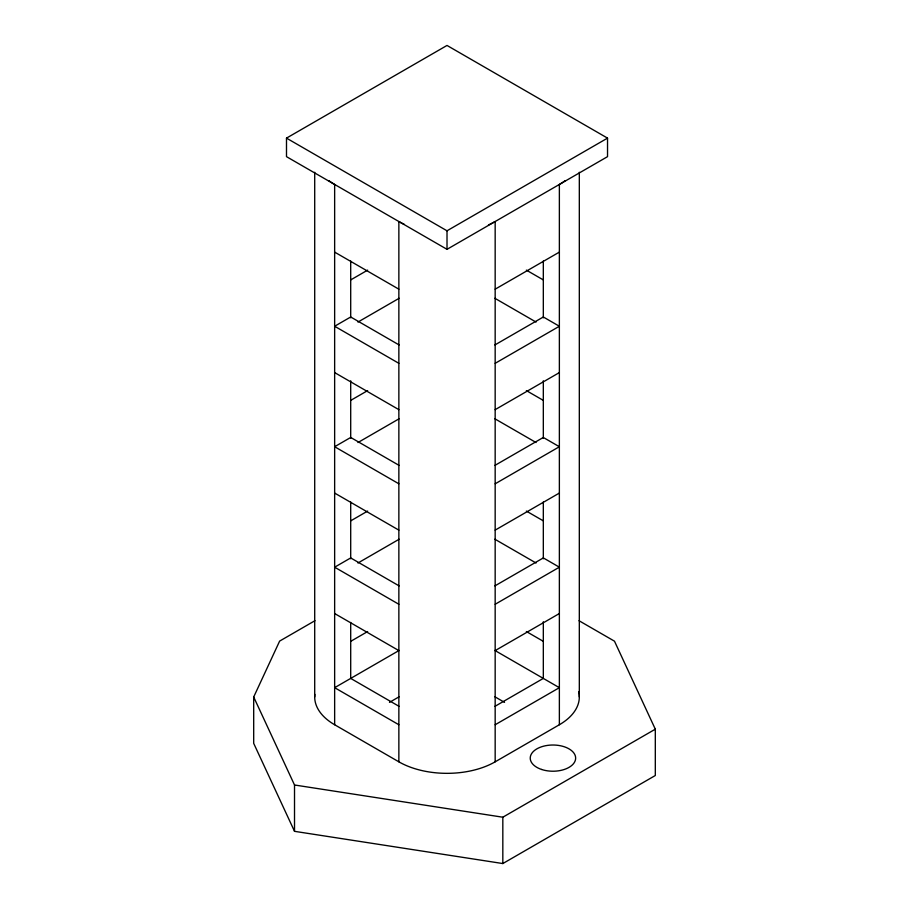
<?xml version="1.0" encoding="UTF-8"?>
<svg xmlns="http://www.w3.org/2000/svg" width="909" height="909" viewBox="0 0 909 909"><rect width="100%" height="100%" fill="white"/><g stroke="black" fill="none" stroke-linecap="round" stroke-linejoin="round"><path stroke-width="1.36" d="M579.033 620.722L614.484 641.186L655.309 729.177L655.309 775.513L502.825 863.55L294.516 831.326L253.691 743.346L253.691 697.01L279.631 641.095L314.946 620.699M286.494 138.123L447.012 45.45L607.53 138.123L607.53 156.655L447.012 249.327L286.494 156.655L286.494 138.123L447.012 230.795L607.53 138.123M350.704 279.915L367.656 270.121M357.964 322.059L399.153 298.277M495.166 289.176L559.365 252.111M350.704 400.392L367.656 390.597M494.86 344.966L543.321 316.98L559.365 326.251L495.166 363.316M357.964 442.535L399.153 418.754M495.166 409.652L559.365 372.588M350.704 520.868L367.656 511.074M494.86 465.442L543.321 437.456L559.365 446.728L495.166 483.793M357.964 563.012L399.153 539.23M495.166 530.129L559.365 493.064M350.704 641.345L367.656 631.55M494.86 585.919L543.321 557.933L559.365 567.205L495.166 604.269M399.153 650.435L334.648 687.681L398.858 724.746M389.461 702.373L399.153 696.771M495.166 650.605L559.365 613.541M494.86 706.395L543.321 678.409L543.321 621.756M495.166 724.746L559.365 687.681L494.86 650.435M314.844 694.374A68.095 39.314 0 0 0 334.648 724.746L398.858 761.822A68.095 39.314 0 0 0 495.166 761.822L559.365 724.746A68.095 39.314 0 0 0 578.738 691.817M253.691 697.01L294.516 784.99L502.825 817.214L655.309 729.177M526.356 270.121L543.321 279.915M494.86 298.277L536.049 322.059M334.648 252.111L398.858 289.176M526.356 390.597L543.321 400.392M399.153 344.966L350.704 316.98L334.648 326.251L398.858 363.316M494.86 418.754L536.049 442.535M334.648 372.588L398.858 409.652M526.356 511.074L543.321 520.868M399.153 465.442L350.704 437.456L334.648 446.728L398.858 483.793M494.86 539.23L536.049 563.012M334.648 493.064L398.858 530.129M526.356 631.55L543.321 641.345M399.153 585.919L350.704 557.933L334.648 567.205L398.858 604.269M494.86 696.771L504.552 702.373M334.648 613.541L398.858 650.605M399.153 706.395L350.704 678.409L350.704 622.46M579.317 172.255L579.317 696.953M559.365 724.746L559.365 184.459A68.095 39.314 0 0 0 565.239 180.596M543.321 261.031L543.321 317.832M543.321 380.803L543.321 438.308M543.321 501.984L543.321 558.785M502.825 817.214L502.825 863.55M495.166 761.822L495.166 221.523A68.095 39.314 0 0 1 488.463 224.921M447.012 230.795L447.012 249.327M398.858 761.822L398.858 221.523A68.095 39.314 0 0 0 404.38 224.387M350.704 261.031L350.704 317.832M350.704 380.803L350.704 438.308M350.704 501.984L350.704 558.785M334.648 724.746L334.648 184.459A68.095 39.314 0 0 1 328.774 180.596M314.707 172.255L314.707 696.953M294.516 784.99L294.516 831.326M541.605 769.469A22.702 13.101 0 0 0 575.647 758.117A22.702 13.101 0 0 0 541.605 746.766A22.702 13.101 0 0 0 541.605 769.469"/></g></svg>
